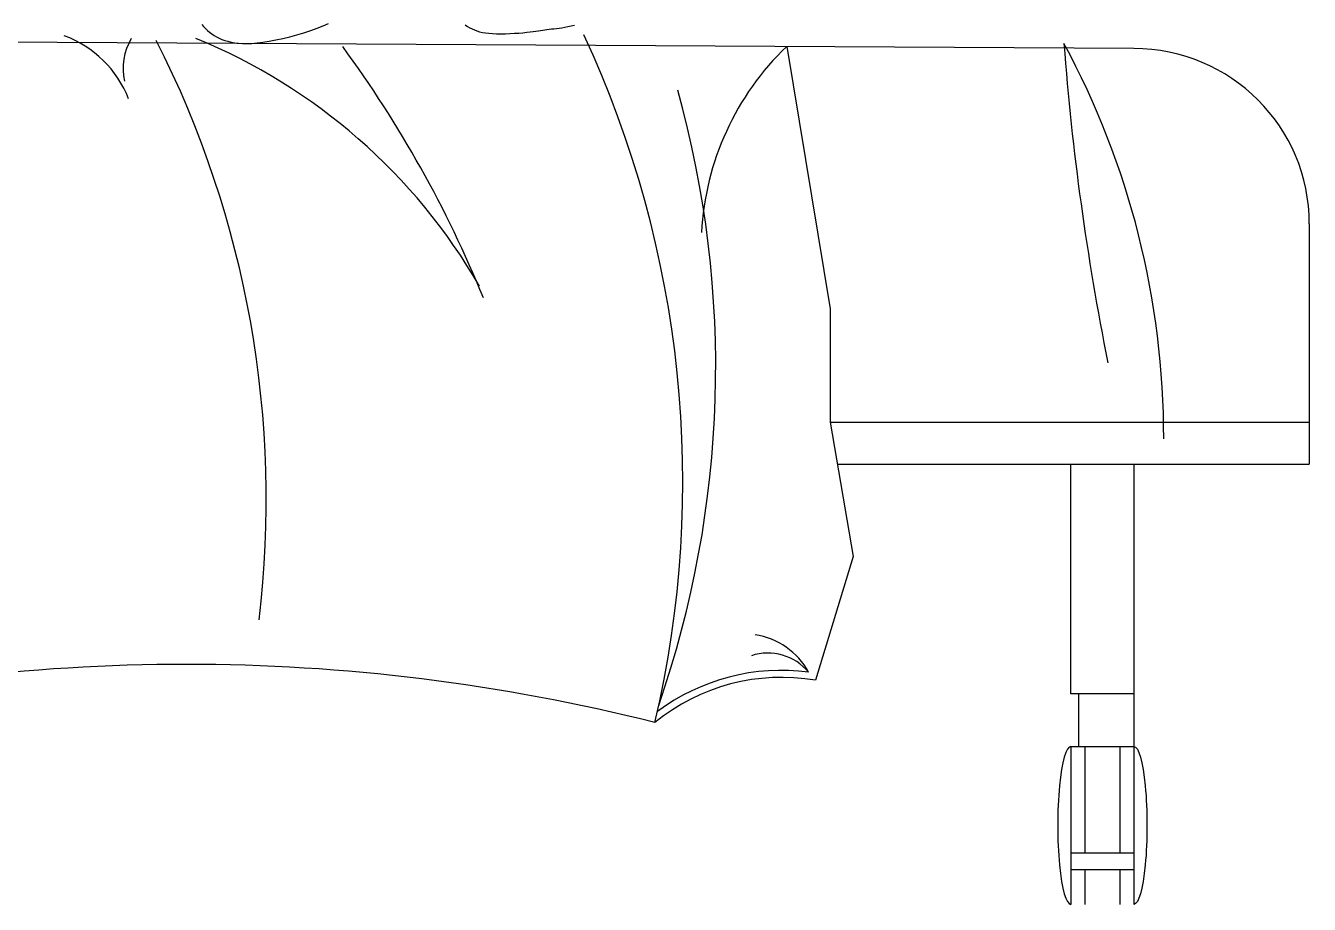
# Model space of a CAD drawing. Header units: inches. Extents: x 4.1 to 46.6, y 13.1 to 37.9.
# Drawn here: x 14.423 to 15.155, y 13.863 to 14.364 of the extents above; entities that cross this region are included whole.
import ezdxf

# ---------------------------------------------------------------- set-up
doc = ezdxf.new("R2010")
doc.units = ezdxf.units.IN
doc.header["$MEASUREMENT"] = 0
doc.layers.add('02', color=2, linetype='Continuous')
doc.layers.add('4', color=4, linetype='Continuous')

msp = doc.modelspace()

# ---------------------------------------------------------------- linework, layer by layer
at = {"layer": '02'}
for p, q in [((15.05536, 14.35072), (13.19936, 14.36122)), ((14.85738, 14.35196), (14.88213, 14.20227)), ((15.15536, 14.25072), (15.15536, 14.11372)), ((14.88213, 14.20227), (14.88213, 14.13772)), ((14.88213, 14.13772), (14.89528, 14.06107)), ((15.05536, 14.11372), (15.05536, 13.86272)), ((14.89528, 14.06107), (14.87376, 13.99047)), ((15.02386, 13.95272), (15.02386, 13.98272)), ((15.01936, 13.95272), (15.05536, 13.95272)), ((15.01936, 13.95272), (15.01936, 13.86272)), ((15.02736, 13.95272), (15.02736, 13.89207)), ((15.04736, 13.95272), (15.04736, 13.89207)), ((15.01936, 13.89207), (15.05536, 13.89207)), ((15.01936, 13.88251), (15.05536, 13.88251)), ((15.02736, 13.88251), (15.02736, 13.86272)), ((15.04736, 13.88251), (15.04736, 13.86272))]:
    msp.add_line(p, q, dxfattribs=at)
for points in [[(14.52383, 14.36435), (14.52489, 14.36322), (14.52598, 14.36211), (14.52712, 14.36104), (14.52832, 14.36003), (14.52958, 14.35909), (14.53091, 14.35821), (14.53232, 14.35739), (14.53381, 14.35664), (14.53539, 14.35597), (14.53705, 14.35537), (14.53881, 14.35484), (14.54067, 14.35439), (14.54266, 14.35403), (14.5448, 14.35376), (14.54712, 14.35361), (14.54964, 14.35358), (14.55239, 14.35369), (14.55539, 14.35394), (14.55868, 14.35435), (14.56225, 14.35492), (14.56606, 14.35564), (14.57002, 14.3565), (14.57408, 14.35748), (14.57814, 14.35856), (14.58214, 14.35973), (14.586, 14.36097), (14.58966, 14.36227), (14.59305, 14.3636), (14.59617, 14.36496)], [(14.67402, 14.36416), (14.67532, 14.36334), (14.67664, 14.3626), (14.67796, 14.36193), (14.67932, 14.36133), (14.68074, 14.3608), (14.68225, 14.36034), (14.68386, 14.35996), (14.68562, 14.35964), (14.68753, 14.35941), (14.68964, 14.35925), (14.69194, 14.35916), (14.6944, 14.35914), (14.69696, 14.35919), (14.69956, 14.35928), (14.70214, 14.35941), (14.70464, 14.35958), (14.707, 14.35977), (14.70917, 14.35998), (14.71111, 14.3602), (14.71283, 14.36042), (14.71437, 14.36064), (14.71576, 14.36086), (14.71706, 14.36107), (14.71829, 14.36127), (14.71949, 14.36145), (14.7207, 14.36162), (14.72195, 14.36176), (14.72325, 14.36189), (14.72462, 14.36203), (14.72605, 14.36219), (14.72755, 14.36237), (14.72914, 14.3626), (14.73082, 14.36288), (14.73259, 14.36323), (14.73445, 14.36366), (14.7364, 14.36415)]]:
    msp.add_lwpolyline(points, dxfattribs=at)
for centre, radius, start, end in [((14.42385, 14.29921), 0.06264, 21.42993, 69.82007), ((14.51213, 14.33951), 0.03312, 149.17254, 193.05262), ((13.98247, 14.09336), 0.57818, 353.20232, 26.94192), ((14.39466, 14.04922), 0.33205, 30.01067, 67.71772), ((14.19594, 14.10401), 0.60219, 346.79668, 24.99593), ((14.60013, 14.12896), 0.47222, 359.90341, 28.41355), ((16.50313, 14.46554), 1.49187, 184.30115, 191.36333), ((14.05825, 13.95234), 0.67658, 22.24988, 36.2027), ((14.96718, 14.23749), 0.15862, 133.80602, 176.99763), ((15.05536, 14.25072), 0.1, 0, 90), ((14.22854, 14.169), 0.58835, 340.86875, 15.58198), ((14.83309, 13.97506), 0.04186, 28.62416, 81.41297), ((14.84662, 13.97579), 0.0302, 39.77052, 108.06787), ((14.51503, 12.90367), 1.09587, 75.88879, 104.11121), ((14.85434, 13.87794), 0.11819, 82.4667, 126.74828), ((14.85434, 13.87794), 0.11419, 80.20731, 129.17175)]:
    msp.add_arc(centre, radius, start, end, dxfattribs=at)
msp.add_ellipse((15.01936, 13.90772), major_axis=(0, 0.045), ratio=0.165349, start_param=0, end_param=3.141593, dxfattribs=at)
at = {"layer": '02', "extrusion": (0, 0, -1)}
msp.add_ellipse((15.05536, 13.90772), major_axis=(0, 0.045), ratio=0.165349, start_param=0, end_param=3.141593, dxfattribs=at)
at = {"layer": '4'}
for p, q in [((14.88213, 14.13772), (15.15536, 14.13772)), ((14.88625, 14.11372), (15.15536, 14.11372)), ((15.01936, 13.98272), (15.01936, 14.11372)), ((15.05536, 13.98272), (15.01936, 13.98272))]:
    msp.add_line(p, q, dxfattribs=at)

doc.saveas('drawing.dxf')
